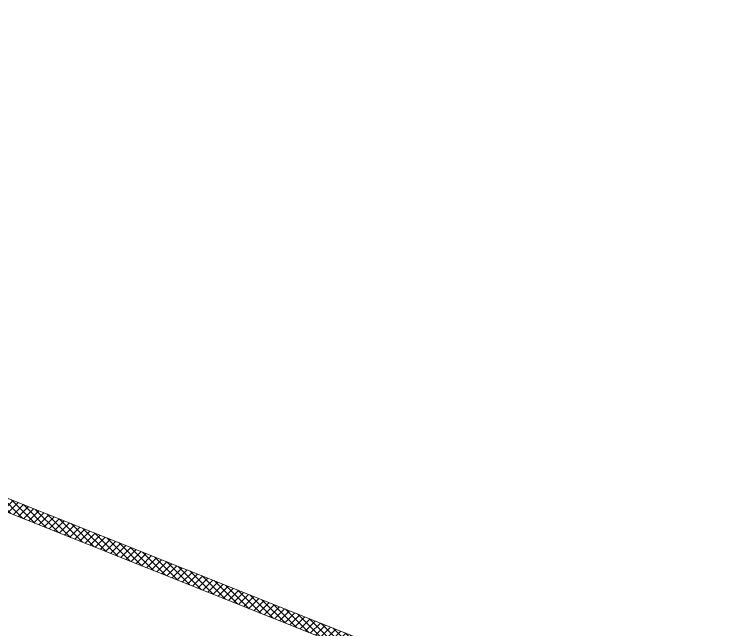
# Model space of a CAD drawing. Header units: inches. Extents: x -13 to 4331, y -638 to 2885.
# Drawn here: x 2963 to 3596, y 2334 to 2881 of the extents above; entities that cross this region are included whole.
import ezdxf

# ---------------------------------------------------------------- set-up
doc = ezdxf.new("R2010")
doc.units = ezdxf.units.IN
doc.header["$MEASUREMENT"] = 0
for name, color, linetype, lineweight in [('A-WALL-PRHT', 7, 'Continuous', 9), ('Chevy Chase Pavilion_3rd Floor Base_dwg', 8, 'Continuous', 9), ('NIC', 7, 'Continuous', 9)]:
    doc.layers.add(name, color=color, linetype=linetype, lineweight=lineweight)

# ---------------------------------------------------------------- blocks, each defined once
blk = doc.blocks.new('Chevy Chase Pavilion_3rd Floor Base_dwg-5020009-FIRST FLOOR POWER _ SIGNAL')
at = {"layer": 'A-WALL-PRHT'}
h = blk.add_hatch(dxfattribs=at)
h.set_pattern_fill('FP_1', color=256, style=0, pattern_type=2)
h.set_pattern_definition([(45, (1809.372, -637.787), (-3.1819805, 3.1819805), []), (135, (1809.372, -637.787), (-3.1819805, -3.1819805), [])])
h.paths.add_polyline_path([(4259.5, -637.79), (4259.5, -637.79), (4259.5, 1931.22), (4259.64, 1931.31), (1910.48, 2868.64), (1809.37, 2615.1), (1820.11, 2610.82), (1916.94, 2853.62), (4248.08, 1923.48), (4248.08, -626.23), (4079.14, -626.23), (4079.14, -637.79), (4248.08, -637.79)], flags=0)
h.paths.add_polyline_path([(4259.5, -637.79), (4259.64, -637.79), (4259.64, -637.65), (4259.57, -637.72)], flags=0)
h.paths.add_polyline_path([(4259.64, 1931.17), (4259.64, 1931.31), (4259.55, 1931.26), (4259.64, 1931.17)], flags=0)
at = {"layer": 'A-WALL-PRHT', "flags": 128}
for points in [[(4079.14, -637.79), (4259.64, -637.79), (4259.64, 1931.31), (1910.48, 2868.64), (1809.37, 2615.1)], [(1820.11, 2610.82), (1916.94, 2853.62), (4248.08, 1923.48), (4248.08, -626.23), (4079.14, -626.23)]]:
    blk.add_lwpolyline(points, dxfattribs=at)
at = {"layer": 'NIC', "flags": 128}
blk.add_lwpolyline([(408.26, -637.79), (-13.37, -15.74), (1141.95, 2881.27), (1809.37, 2615.1), (1910.48, 2868.64), (4259.64, 1931.31), (4259.64, -637.79)], close=True, dxfattribs=at)

msp = doc.modelspace()

# ---------------------------------------------------------------- block references
at = {"layer": 'Chevy Chase Pavilion_3rd Floor Base_dwg', "color": 7}
msp.add_blockref('Chevy Chase Pavilion_3rd Floor Base_dwg-5020009-FIRST FLOOR POWER _ SIGNAL', (0, 0), dxfattribs=at)

doc.saveas('drawing.dxf')
